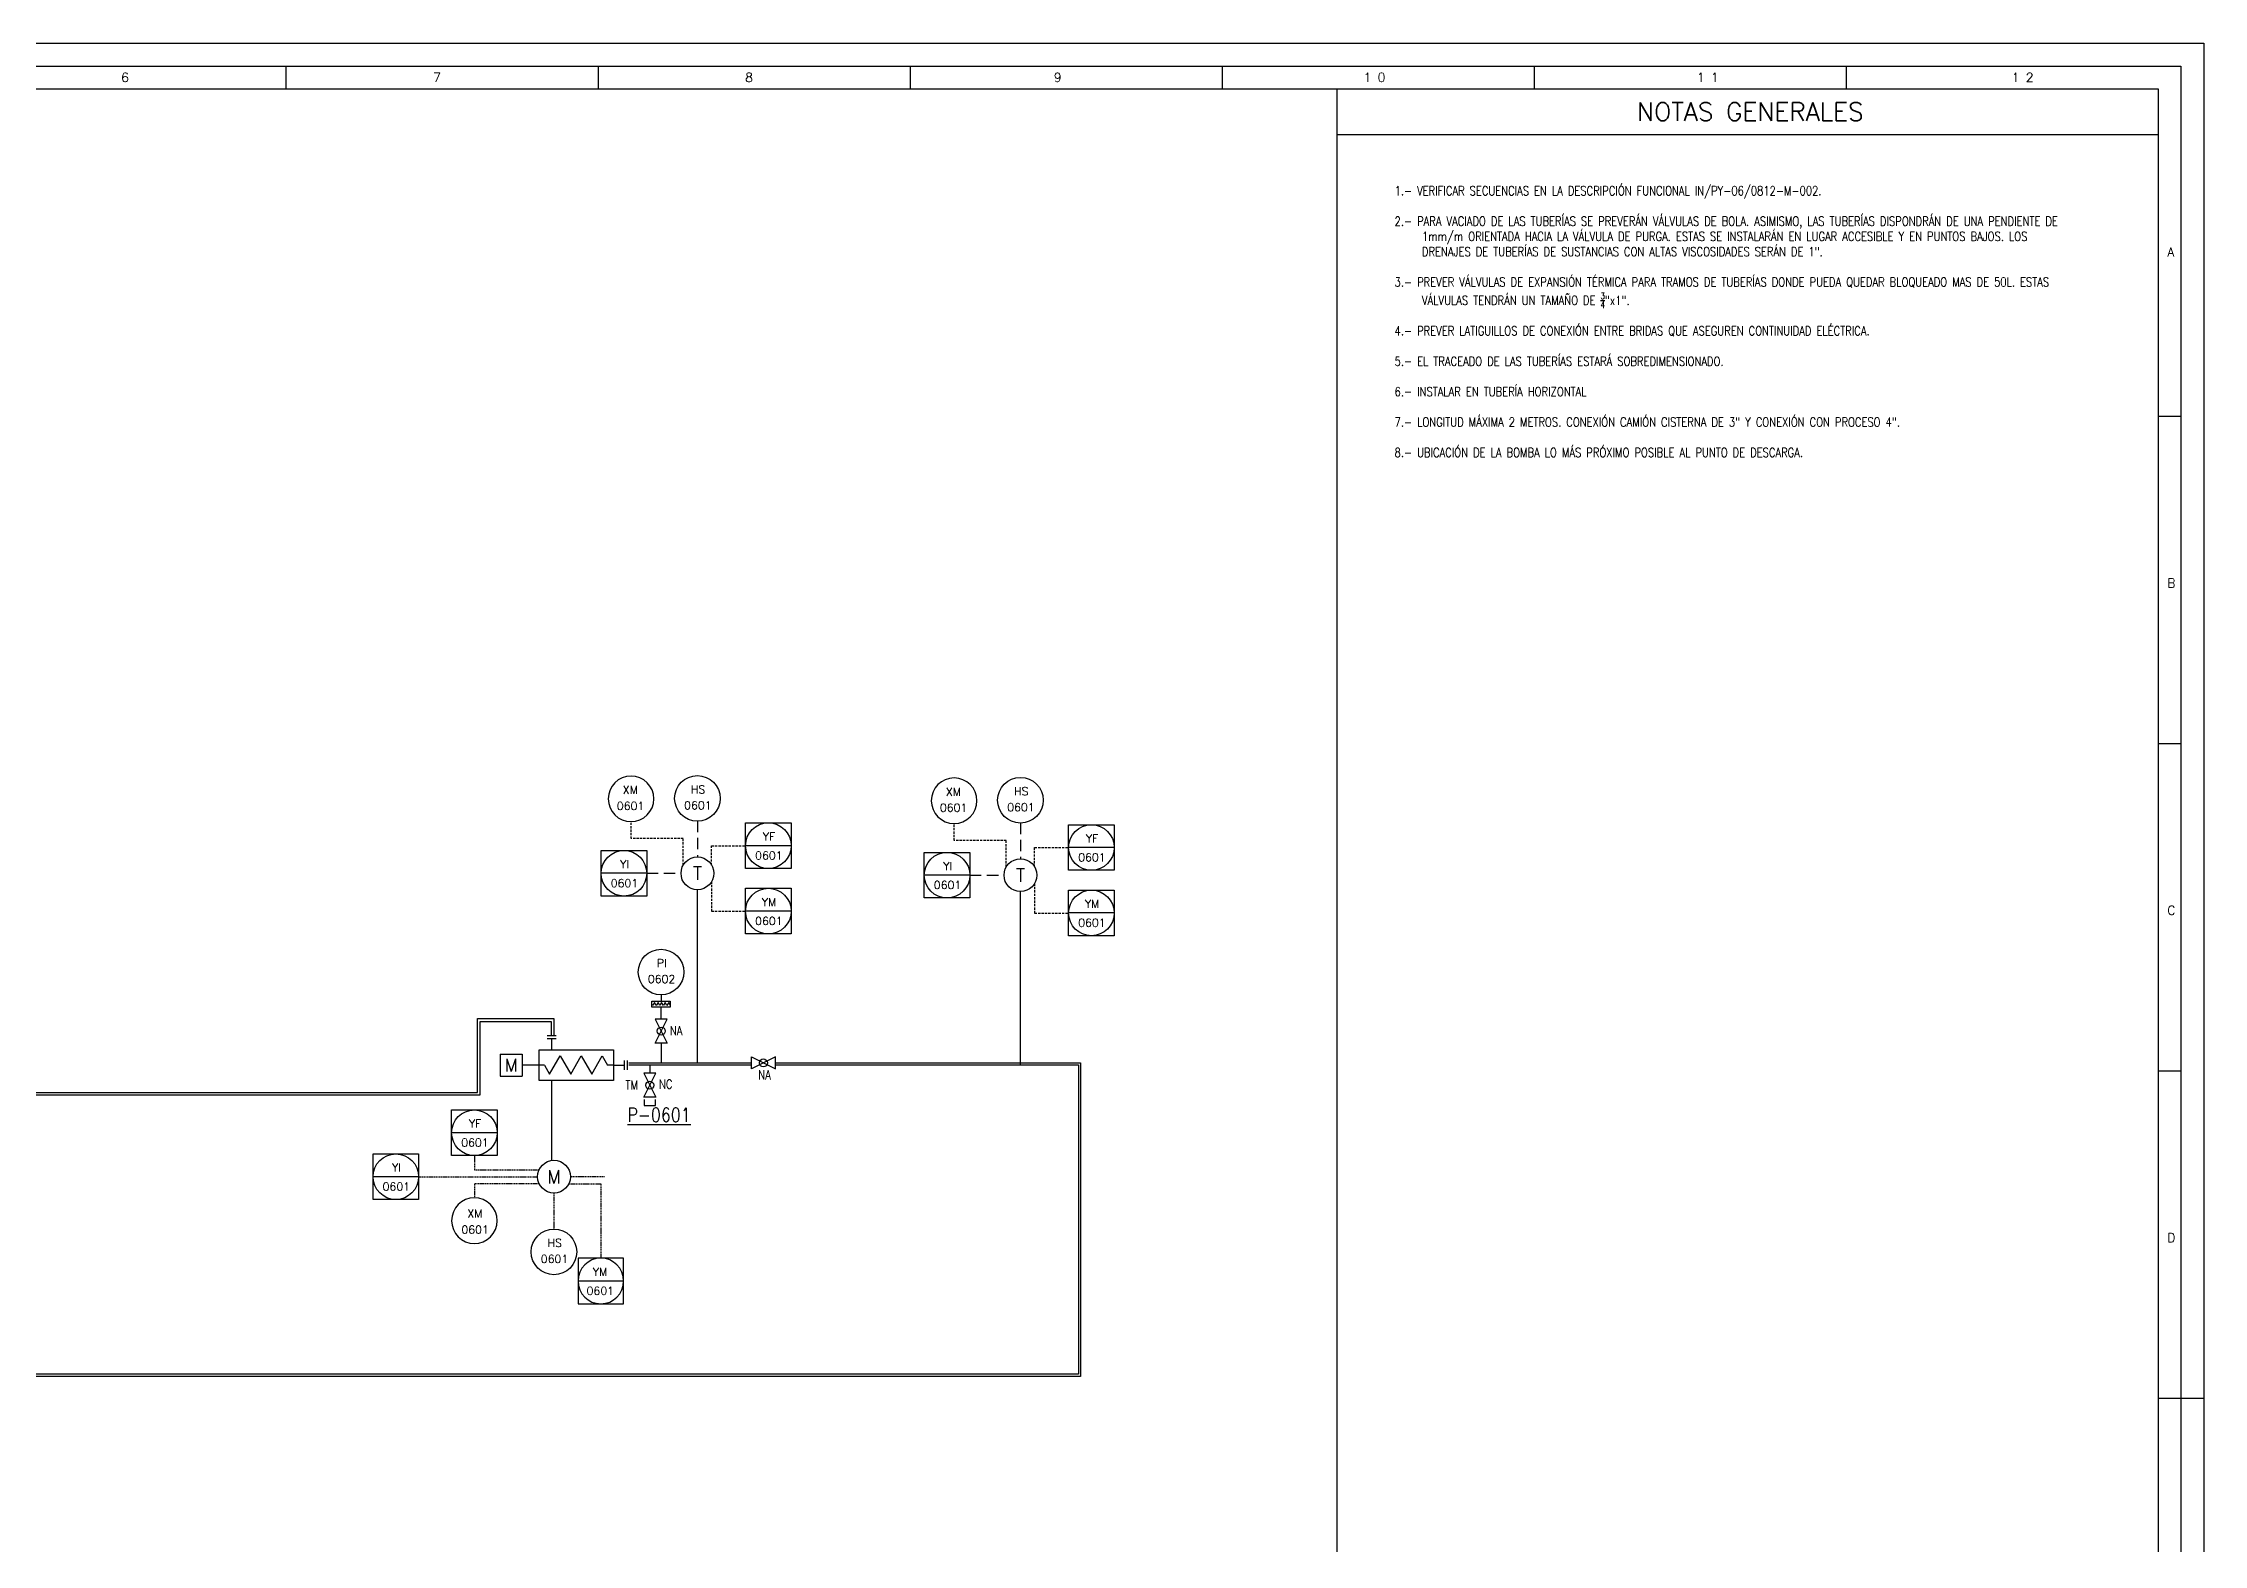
# Model space of a CAD drawing. Header units: millimetres. Extents: x 199 to 3946, y 1635 to 2230.
# Drawn here: x 1559.2 to 2032.9, y 1900 to 2229.1 of the extents above; entities that cross this region are included whole.
import ezdxf
from ezdxf.enums import TextEntityAlignment as Align

# ---------------------------------------------------------------- set-up
doc = ezdxf.new("R2010")
doc.units = ezdxf.units.MM
doc.linetypes.add('TRAZOS', pattern=[0.75, 0.5, -0.25])
doc.layers.add('-FNX_TUBERÍA', color=1, linetype='TRAZOS', true_color=0xff0000)
for name, color, linetype in [('CAJETIN', 1, 'Continuous'), ('EQUIPOS', 5, 'Continuous'), ('EQUIPOS 02', 1, 'Continuous'), ('FORMATO', 7, 'Continuous'), ('INSTRUMENTOS', 1, 'Continuous'), ('TEX', 7, 'Continuous'), ('TEX EQUIPOS', 6, 'Continuous'), ('TUBERIA', 5, 'Continuous'), ('TUBERÍA2', 1, 'TRAZOS'), ('VALVULAS Y ACCESORIOS', 1, 'Continuous')]:
    doc.layers.add(name, color=color, linetype=linetype)
doc.styles.add('PY', font='ROMANS.shx')
doc.styles.add('PY1', font='ROMANS.shx', dxfattribs={"width": 0.8})
doc.linetypes.add('SEÑAL_MECANICA2', pattern='A,4.411183,["o",PY,S=4.130212,R=360,X=0,Y=-1.374288],0.588817,-0.374158,["",PY,S=2,R=360,X=0,Y=-0.688262],-2.183682', length=7.55784)

# ---------------------------------------------------------------- blocks, each defined once
blk = doc.blocks.new('VALV GLOB-V')
at = {"layer": 'INSTRUMENTOS', "color": 1, "flags": 128}
blk.add_lwpolyline([(5.7, -1.43), (5.7, 1.43), (0, -1.43), (0, 1.43)], close=True, dxfattribs=at)
at = {"layer": 'INSTRUMENTOS', "color": 1}
blk.add_circle((2.85, 0), 0.95, dxfattribs=at)
at = {"layer": 'INSTRUMENTOS', "color": 7, "linetype": 'SEÑAL_MECANICA2', "style": 'PY'}
blk.add_attdef('REF.', text='', height=2, dxfattribs=at).set_placement((3, -3.37), align=Align.MIDDLE)
blk = doc.blocks.new('SEÑAL CIRCU MARCO')
at = {"color": 1, "linetype": 'Continuous', "ltscale": 0.5}
blk.add_line((5.7, 5.7), (-5.7, 5.7), dxfattribs=at)
at = {"color": 1, "flags": 128}
blk.add_lwpolyline([(5.7, 0), (-5.7, 0), (-5.7, 11.4), (5.7, 11.4)], close=True, dxfattribs=at)
at = {"color": 1}
blk.add_circle((0, 5.7), 5.7, dxfattribs=at)
at = {"style": 'PY'}
for tag, p in [('XXX', (0.18, 7.98)), ('YYY', (0.13, 3.24))]:
    blk.add_attdef(tag, text='', height=2, dxfattribs=at).set_placement(p, align=Align.MIDDLE)
blk = doc.blocks.new('SEÑAL CIR')
at = {"color": 1}
blk.add_circle((0, 5.7), 5.7, dxfattribs=at)
at = {"layer": 'INSTRUMENTOS', "linetype": 'Continuous', "style": 'PY', "flags": 4}
for p in [(0.18, 6.94), (0.13, 2.95)]:
    blk.add_attdef('---', text='', height=2, dxfattribs=at).set_placement(p, align=Align.CENTER)
blk = doc.blocks.new('DIAFRAGMA')
at = {"layer": 'INSTRUMENTOS', "color": 1, "ltscale": 0.1, "flags": 128}
blk.add_lwpolyline([(0, -2.25), (0, 2.25), (1.5, 2.25), (1.5, -2.25)], close=True, dxfattribs=at)
blk.add_lwpolyline([(0.46, -2.25), (1.12, -1.86), (0.38, -1.43), (1.12, -1), (0.38, -0.56), (1.12, -0.13), (0.38, 0.3), (1.12, 0.73), (0.38, 1.17), (1.12, 1.6), (0.38, 2.03), (0.75, 2.25)], dxfattribs=at)
blk = doc.blocks.new('MARCO-A1')
at = {"layer": 'FORMATO', "color": 5}
for p, q in [((420.5, 589), (420.5, 584)), ((488.92, 589), (488.92, 584)), ((557.33, 589), (557.33, 584)), ((625.75, 589), (625.75, 584)), ((694.17, 589), (694.17, 584)), ((762.58, 589), (762.58, 584)), ((831, 512.25), (836, 512.25)), ((831, 440.5), (836, 440.5)), ((831, 368.75), (836, 368.75)), ((831, 297), (836, 297))]:
    blk.add_line(p, q, dxfattribs=at)
at = {"layer": 'FORMATO', "color": 1, "linetype": 'Continuous'}
blk.add_line((836, 297), (841, 297), dxfattribs=at)
at = {"layer": 'FORMATO', "color": 1}
blk.add_lwpolyline([(0, 594), (841, 594), (841, 0), (0, 0)], close=True, dxfattribs=at)
at = {"layer": 'FORMATO', "color": 5}
blk.add_lwpolyline([(5, 589), (836, 589), (836, 5), (5, 5)], close=True, dxfattribs=at)
at = {"layer": 'FORMATO', "color": 8, "linetype": 'Continuous'}
blk.add_lwpolyline([(10, 584), (831, 584), (831, 10), (10, 10)], close=True, dxfattribs=at)
at = {"layer": 'FORMATO', "color": 1, "style": 'PY'}
for s, p in [('6', (384.34, 585.5)), ('7', (452.75, 585.5)), ('8', (521.17, 585.5)), ('9', (588.85, 585.5)), ('1 0', (656.77, 585.5)), ('1 1', (729.83, 585.5)), ('1 2', (798.88, 585.5)), ('A', (833, 547.25)), ('B', (833, 474.67)), ('C', (833, 402.92)), ('D', (833, 331.17))]:
    blk.add_text(s, height=2, dxfattribs=at).set_placement(p)
blk = doc.blocks.new('BOMBA VOLUMETRICA')
at = {"layer": 'EQUIPOS', "linetype": 'Continuous'}
for p, q in [((-11.27, -4.05), (-11.27, -8.85)), ((-11.27, -4.05), (-6.47, -4.05)), ((-6.47, -4.05), (-6.47, -8.85)), ((-0.45, -8.45), (1.86, -4.45)), ((0, -3.12), (0, -0.67)), ((1.86, -4.45), (4.17, -8.45)), ((4.17, -8.45), (6.48, -4.45)), ((6.48, -4.45), (8.79, -8.45)), ((8.79, -8.45), (11.1, -4.45)), ((11.1, -4.45), (12.25, -6.45)), ((-11.27, -8.85), (-6.47, -8.85)), ((-1.61, -6.45), (-6.47, -6.45)), ((-1.61, -6.45), (-0.45, -8.45)), ((13.52, -6.45), (12.25, -6.45)), ((13.52, -6.45), (15.97, -6.45))]:
    blk.add_line(p, q, dxfattribs=at)
at = {"layer": 'EQUIPOS', "linetype": 'Continuous', "flags": 128}
blk.add_lwpolyline([(-2.78, -3.12), (13.52, -3.12), (13.52, -9.79), (-2.78, -9.79)], close=True, dxfattribs=at)
at = {"layer": 'VALVULAS Y ACCESORIOS', "ltscale": 0.1}
for p, q in [((1, 0), (-1, 0)), ((1, -0.67), (-1, -0.67)), ((15.97, -7.45), (15.97, -5.45)), ((16.64, -7.45), (16.64, -5.45))]:
    blk.add_line(p, q, dxfattribs=at)
at = {"layer": 'EQUIPOS 02', "style": 'PY'}
blk.add_text('M', height=2.8, dxfattribs=at).set_placement((-8.87, -6.45), align=Align.MIDDLE)
at = {"layer": 'TEX EQUIPOS', "linetype": 'Continuous', "style": 'PY1', "width": 0.8}
blk.add_attdef('REF_EQUIPO', text='', height=3, dxfattribs=at).set_placement((2.35, -13.59), align=Align.MIDDLE_CENTER)

msp = doc.modelspace()

# ---------------------------------------------------------------- linework, layer by layer
at = {"layer": '-FNX_TUBERÍA', "color": 1, "ltscale": 0.5}
for points in [[(1653.72, 1985.29), (1653.72, 1982.19), (1667.92, 1982.19)], [(1667.92, 1979.11), (1653.72, 1979.11), (1653.72, 1976.01)], [(1674.43, 1979.11), (1681.44, 1979.11), (1681.44, 1962.79)]]:
    msp.add_lwpolyline(points, dxfattribs=at)
at = {"color": 1}
for p, q in [((1702.61, 2005.6), (1702.61, 2043.54)), ((1773.45, 2005.2), (1773.45, 2043.14)), ((1694.65, 2020.51), (1694.65, 2019.15)), ((1694.69, 2015.2), (1694.69, 2017.8)), ((1694.69, 2009.94), (1694.69, 2005.6)), ((1692.16, 2005.2), (1692.16, 2003.34)), ((1670.71, 1984.22), (1670.71, 2001.77))]:
    msp.add_line(p, q, dxfattribs=at)
at = {"color": 5, "linetype": 'Continuous'}
for p, q in [((1654.37, 1999.14), (1654.37, 2015.32)), ((1654.37, 2015.32), (1671.17, 2015.32)), ((1671.17, 2015.32), (1671.17, 2011.56))]:
    msp.add_line(p, q, dxfattribs=at)
at = {"color": 4, "linetype": 'Continuous'}
for p, q in [((1654.97, 1998.58), (1654.97, 2014.66)), ((1654.97, 2014.66), (1670.52, 2014.66)), ((1670.52, 2014.66), (1670.52, 2011.56)), ((1654.37, 1998.58), (1654.97, 1998.58))]:
    msp.add_line(p, q, dxfattribs=at)
at = {"color": 4}
for p, q in [((1687.56, 2005.2), (1714.45, 2005.2)), ((1719.72, 2005.2), (1724.86, 2005.2)), ((1724.86, 2005.2), (1752.35, 2005.2)), ((1752.35, 2005.2), (1779.46, 2005.2)), ((1779.46, 2005.2), (1786.17, 2005.2)), ((1479.47, 1998.58), (1588.15, 1998.58)), ((1588.15, 1998.58), (1615.88, 1998.58)), ((1615.88, 1998.58), (1654.37, 1998.58))]:
    msp.add_line(p, q, dxfattribs=at)
at = {"color": 5}
msp.add_line((1719.72, 2005.6), (1786.62, 2005.6), dxfattribs=at)
at = {"color": 4}
msp.add_lwpolyline([(1786.17, 2005.2), (1786.17, 1937.37), (1262.16, 1937.37), (1262.16, 1903.41)], dxfattribs=at)
at = {"color": 1, "flags": 128}
msp.add_lwpolyline([(1690.91, 1997.54), (1690.91, 1996.23), (1693.41, 1996.23), (1693.41, 1997.54)], dxfattribs=at)
at = {"color": 1}
for centre in [(1702.62, 2047.15), (1773.45, 2046.75), (1671.17, 1980.65)]:
    msp.add_circle(centre, 3.6, dxfattribs=at)
at = {"layer": 'CAJETIN', "color": 8, "linetype": 'Continuous'}
msp.add_line((1842.91, 1645.11), (1842.91, 2219.11), dxfattribs=at)
at = {"layer": 'CAJETIN', "color": 8}
msp.add_line((1842.91, 2209.11), (2022.91, 2209.11), dxfattribs=at)
at = {"layer": 'TUBERIA', "color": 1, "linetype": 'TRAZOS', "ltscale": 5}
for p, q in [((1702.61, 2058.66), (1702.61, 2050.78)), ((1773.45, 2058.26), (1773.45, 2050.37)), ((1691.51, 2047.15), (1699.02, 2047.15)), ((1762.35, 2046.75), (1769.85, 2046.75))]:
    msp.add_line(p, q, dxfattribs=at)
at = {"layer": 'TUBERIA', "color": 5, "linetype": 'Continuous'}
for p, q in [((1687.56, 2005.6), (1714.45, 2005.6)), ((1398.59, 1999.14), (1615.88, 1999.14)), ((1615.88, 1999.14), (1654.37, 1999.14))]:
    msp.add_line(p, q, dxfattribs=at)
at = {"layer": 'TUBERIA', "color": 1, "linetype": 'TRAZOS', "ltscale": 0.5}
for p, q in [((1641.49, 1980.65), (1667.57, 1980.65)), ((1682.28, 1980.65), (1674.77, 1980.65)), ((1671.17, 1977.05), (1671.17, 1969.17))]:
    msp.add_line(p, q, dxfattribs=at)
at = {"layer": 'TUBERIA', "color": 5, "linetype": 'Continuous'}
msp.add_lwpolyline([(1786.62, 2005.6), (1786.62, 1936.85), (1262.86, 1936.85), (1262.86, 1904.21)], dxfattribs=at)
at = {"layer": 'TUBERÍA2'}
for points in [[(1699.51, 2048.96), (1699.51, 2054.75), (1688.07, 2054.75), (1688.07, 2058.48)], [(1770.34, 2048.56), (1770.34, 2054.34), (1758.9, 2054.34), (1758.9, 2058.07)], [(1705.72, 2048.96), (1705.72, 2053.21), (1713.18, 2053.21)], [(1776.56, 2048.56), (1776.56, 2052.8), (1784.01, 2052.8)], [(1705.72, 2045.34), (1705.72, 2038.86), (1713.18, 2038.86)], [(1776.56, 2044.93), (1776.56, 2038.45), (1784.01, 2038.45)]]:
    msp.add_lwpolyline(points, dxfattribs=at)

# ---------------------------------------------------------------- block references
msp.add_blockref('MARCO-A1', (1191.91, 1635.11))
at = {"linetype": 'Continuous'}
ref = msp.add_blockref('SEÑAL CIR', (1688.07, 2058.48), dxfattribs=dict(at, xscale=-0.8771000000000413, yscale=0.8771000000000413, zscale=0.8771000000000413))
ref.add_attrib('---', 'XM', dxfattribs={"layer": 'INSTRUMENTOS', "color": 7, "linetype": 'Continuous', "height": 1.754, "style": 'PY'}).set_placement((1687.91, 2064.56), align=Align.CENTER)
ref.add_attrib('---', '0601', dxfattribs={"layer": 'INSTRUMENTOS', "color": 7, "linetype": 'Continuous', "height": 1.754, "style": 'PY'}).set_placement((1687.96, 2061.06), align=Align.CENTER)
ref = msp.add_blockref('SEÑAL CIR', (1702.61, 2058.58), dxfattribs=dict(at, xscale=0.8770999999999276, yscale=0.8770999999999276, zscale=0.8770999999999276))
ref.add_attrib('---', 'HS', dxfattribs={"layer": 'INSTRUMENTOS', "color": 7, "linetype": 'Continuous', "height": 1.754, "style": 'PY'}).set_placement((1702.77, 2064.66), align=Align.CENTER)
ref.add_attrib('---', '0601', dxfattribs={"layer": 'INSTRUMENTOS', "color": 7, "linetype": 'Continuous', "height": 1.754, "style": 'PY'}).set_placement((1702.72, 2061.17), align=Align.CENTER)
ref = msp.add_blockref('SEÑAL CIR', (1758.9, 2058.07), dxfattribs=dict(at, xscale=-0.8771000000000413, yscale=0.8771000000000413, zscale=0.8771000000000413))
ref.add_attrib('---', 'XM', dxfattribs={"layer": 'INSTRUMENTOS', "color": 7, "linetype": 'Continuous', "height": 1.754, "style": 'PY'}).set_placement((1758.75, 2064.16), align=Align.CENTER)
ref.add_attrib('---', '0601', dxfattribs={"layer": 'INSTRUMENTOS', "color": 7, "linetype": 'Continuous', "height": 1.754, "style": 'PY'}).set_placement((1758.79, 2060.66), align=Align.CENTER)
ref = msp.add_blockref('SEÑAL CIR', (1773.45, 2058.17), dxfattribs=dict(at, xscale=0.8770999999999276, yscale=0.8770999999999276, zscale=0.8770999999999276))
ref.add_attrib('---', 'HS', dxfattribs={"layer": 'INSTRUMENTOS', "color": 7, "linetype": 'Continuous', "height": 1.754, "style": 'PY'}).set_placement((1773.61, 2064.26), align=Align.CENTER)
ref.add_attrib('---', '0601', dxfattribs={"layer": 'INSTRUMENTOS', "color": 7, "linetype": 'Continuous', "height": 1.754, "style": 'PY'}).set_placement((1773.56, 2060.76), align=Align.CENTER)
for p, xscale, yscale, zscale, values in [((1718.17, 2048.21), 0.8771000000000413, 0.8771000000000413, 0.8771000000000413, {'XXX': 'YF', 'YYY': '0601'}), ((1789.01, 2047.81), 0.8771000000000413, 0.8771000000000413, 0.8771000000000413, {'XXX': 'YF', 'YYY': '0601'}), ((1686.51, 2042.15), 0.8770999999999276, 0.8770999999999276, 0.8770999999999276, {'XXX': 'YI', 'YYY': '0601'}), ((1757.35, 2041.75), 0.8770999999999276, 0.8770999999999276, 0.8770999999999276, {'XXX': 'YI', 'YYY': '0601'}), ((1718.17, 2033.86), 0.8771000000000413, 0.8771000000000413, 0.8771000000000413, {'XXX': 'YM', 'YYY': '0601'}), ((1789.01, 2033.46), 0.8771000000000413, 0.8771000000000413, 0.8771000000000413, {'XXX': 'YM', 'YYY': '0601'}), ((1653.72, 1985.29), 0.8771000000000413, 0.8771000000000413, 0.8771000000000413, {'XXX': 'YF', 'YYY': '0601'}), ((1636.49, 1975.65), 0.877100000000155, 0.877100000000155, 0.877100000000155, {'XXX': 'YI', 'YYY': '0601'})]:
    msp.add_blockref('SEÑAL CIRCU MARCO', p, dxfattribs=dict(xscale=xscale, yscale=yscale, zscale=zscale)).add_auto_attribs(values)
ref = msp.add_blockref('SEÑAL CIR', (1694.65, 2020.51), dxfattribs=dict(at, xscale=0.877100000000155, yscale=0.877100000000155, zscale=0.877100000000155))
ref.add_attrib('---', 'PI', dxfattribs={"layer": 'INSTRUMENTOS', "color": 7, "linetype": 'Continuous', "height": 1.754, "style": 'PY'}).set_placement((1694.81, 2026.6), align=Align.CENTER)
ref.add_attrib('---', '0602', dxfattribs={"layer": 'INSTRUMENTOS', "color": 7, "linetype": 'Continuous', "height": 1.754, "style": 'PY'}).set_placement((1694.76, 2023.1), align=Align.CENTER)
at = {"color": 1, "linetype": 'Continuous', "xscale": 0.8999999999999773, "yscale": 0.8999999999999773, "zscale": 0.8999999999999773, "rotation": 90}
msp.add_blockref('DIAFRAGMA', (1694.65, 2017.8), dxfattribs=at)
at = {"linetype": 'Continuous', "rotation": 90}
for p, xscale, yscale, zscale in [((1694.69, 2009.94), 0.9232631578947803, 0.9232631578947803, 0.9232631578947803), ((1692.16, 1998.08), 0.9232631578945529, 0.9232631578945529, 0.9232631578945529)]:
    msp.add_blockref('VALV GLOB-V', p, dxfattribs=dict(at, xscale=xscale, yscale=yscale, zscale=zscale))
at = {"linetype": 'Continuous'}
msp.add_blockref('BOMBA VOLUMETRICA', (1670.67, 2011.56), dxfattribs=at)
at = {"linetype": 'Continuous', "xscale": 0.9232631578947803, "yscale": 0.9232631578947803, "zscale": 0.9232631578947803}
msp.add_blockref('VALV GLOB-V', (1714.45, 2005.6), dxfattribs=at)
at = {"linetype": 'Continuous'}
ref = msp.add_blockref('SEÑAL CIR', (1653.72, 1976.01), dxfattribs=dict(at, xscale=-0.8771000000000413, yscale=0.8771000000000413, zscale=0.8771000000000413, rotation=180))
ref.add_attrib('---', '0601', dxfattribs={"layer": 'INSTRUMENTOS', "color": 7, "linetype": 'Continuous', "height": 1.754, "style": 'PY'}).set_placement((1653.87, 1968.17), align=Align.CENTER)
ref.add_attrib('---', 'XM', dxfattribs={"layer": 'INSTRUMENTOS', "color": 7, "linetype": 'Continuous', "height": 1.754, "style": 'PY'}).set_placement((1653.83, 1971.67), align=Align.CENTER)
ref = msp.add_blockref('SEÑAL CIR', (1671.17, 1959.17), dxfattribs=dict(at, xscale=0.877100000000155, yscale=0.877100000000155, zscale=0.877100000000155))
ref.add_attrib('---', 'HS', dxfattribs={"layer": 'INSTRUMENTOS', "color": 7, "linetype": 'Continuous', "height": 1.754, "style": 'PY'}).set_placement((1671.33, 1965.26), align=Align.CENTER)
ref.add_attrib('---', '0601', dxfattribs={"layer": 'INSTRUMENTOS', "color": 7, "linetype": 'Continuous', "height": 1.754, "style": 'PY'}).set_placement((1671.28, 1961.76), align=Align.CENTER)
ref = msp.add_blockref('SEÑAL CIRCU MARCO', (1681.44, 1952.79), dxfattribs=dict(xscale=-0.8771000000000413, yscale=0.8771000000000413, zscale=0.8771000000000413))
ref.add_attrib('XXX', 'YM', dxfattribs={"height": 1.754, "style": 'PY'}).set_placement((1681.28, 1959.79), align=Align.MIDDLE)
ref.add_attrib('YYY', '0601', dxfattribs={"height": 1.754, "style": 'PY'}).set_placement((1681.33, 1955.63), align=Align.MIDDLE)

# ---------------------------------------------------------------- texts
at = {"color": 7, "style": 'PY'}
for s, p in [('T', (1702.62, 2047.15)), ('T', (1773.45, 2046.75)), ('M', (1671.17, 1980.65))]:
    msp.add_text(s, height=2.92, dxfattribs=at).set_placement(p, align=Align.MIDDLE)
at = {"linetype": 'Continuous', "insert": (1855.48, 2197.76), "char_height": 2, "width": 159.6115, "attachment_point": 1, "style": 'PY1'}
msp.add_mtext('\\A1;1.- VERIFICAR SECUENCIAS EN LA DESCRIPCIÓN FUNCIONAL IN/PY-06/0812-M-002.\\P\\P\\pi-6,l6;2.- PARA VACIADO DE LAS TUBERÍAS SE PREVERÁN VÁLVULAS DE BOLA. ASIMISMO, LAS TUBERÍAS DISPONDRÁN DE UNA PENDIENTE DE 1mm/m ORIENTADA HACIA LA VÁLVULA DE PURGA. ESTAS SE INSTALARÁN EN LUGAR ACCESIBLE Y EN PUNTOS BAJOS. LOS DRENAJES DE TUBERÍAS DE SUSTANCIAS CON ALTAS VISCOSIDADES SERÁN DE 1".\\P\\pi0,l0;\\P\\pi-6,l6;3.- PREVER VÁLVULAS DE EXPANSIÓN TÉRMICA PARA TRAMOS DE TUBERÍAS DONDE PUEDA QUEDAR BLOQUEADO MAS DE 50L. ESTAS VÁLVULAS TENDRÁN UN TAMAÑO DE {\\H0.7x;\\S3/4;\\H1.429x;"x1".\\P\\pi0,l0;}\\P4.- PREVER LATIGUILLOS DE CONEXIÓN ENTRE BRIDAS QUE ASEGUREN CONTINUIDAD ELÉCTRICA.\\P \\P5.- EL TRACEADO DE LAS TUBERÍAS ESTARÁ SOBREDIMENSIONADO.\\P^I\\P6.- INSTALAR EN TUBERÍA HORIZONTAL\\P\\P7.- LONGITUD MÁXIMA 2 METROS. CONEXIÓN CAMIÓN CISTERNA DE 3" Y CONEXIÓN CON PROCESO 4".^I\\P\\P8.- UBICACIÓN DE LA BOMBA LO MÁS PRÓXIMO POSIBLE AL PUNTO DE DESCARGA.', dxfattribs=at)
at = {"layer": 'EQUIPOS', "color": 6, "linetype": 'Continuous', "style": 'PY', "width": 0.85}
msp.add_text('%%UP-0601', height=3, dxfattribs=at).set_placement((1694.22, 1992.71), align=Align.CENTER)
at = {"layer": 'TEX', "color": 8, "style": 'PY'}
msp.add_text('NOTAS GENERALES', height=4, dxfattribs=at).set_placement((1933.47, 2212.11), align=Align.CENTER)
at = {"layer": 'TEX', "color": 7, "char_height": 2, "width": 28.6036, "attachment_point": 5, "style": 'PY1'}
for s, insert in [('NA', (1697.96, 2012.65)), ('NA', (1717.35, 2002.98)), ('TM', (1688.21, 2000.76)), ('NC', (1695.68, 2000.94))]:
    msp.add_mtext(s, dxfattribs=dict(at, insert=insert))

doc.saveas('drawing.dxf')
